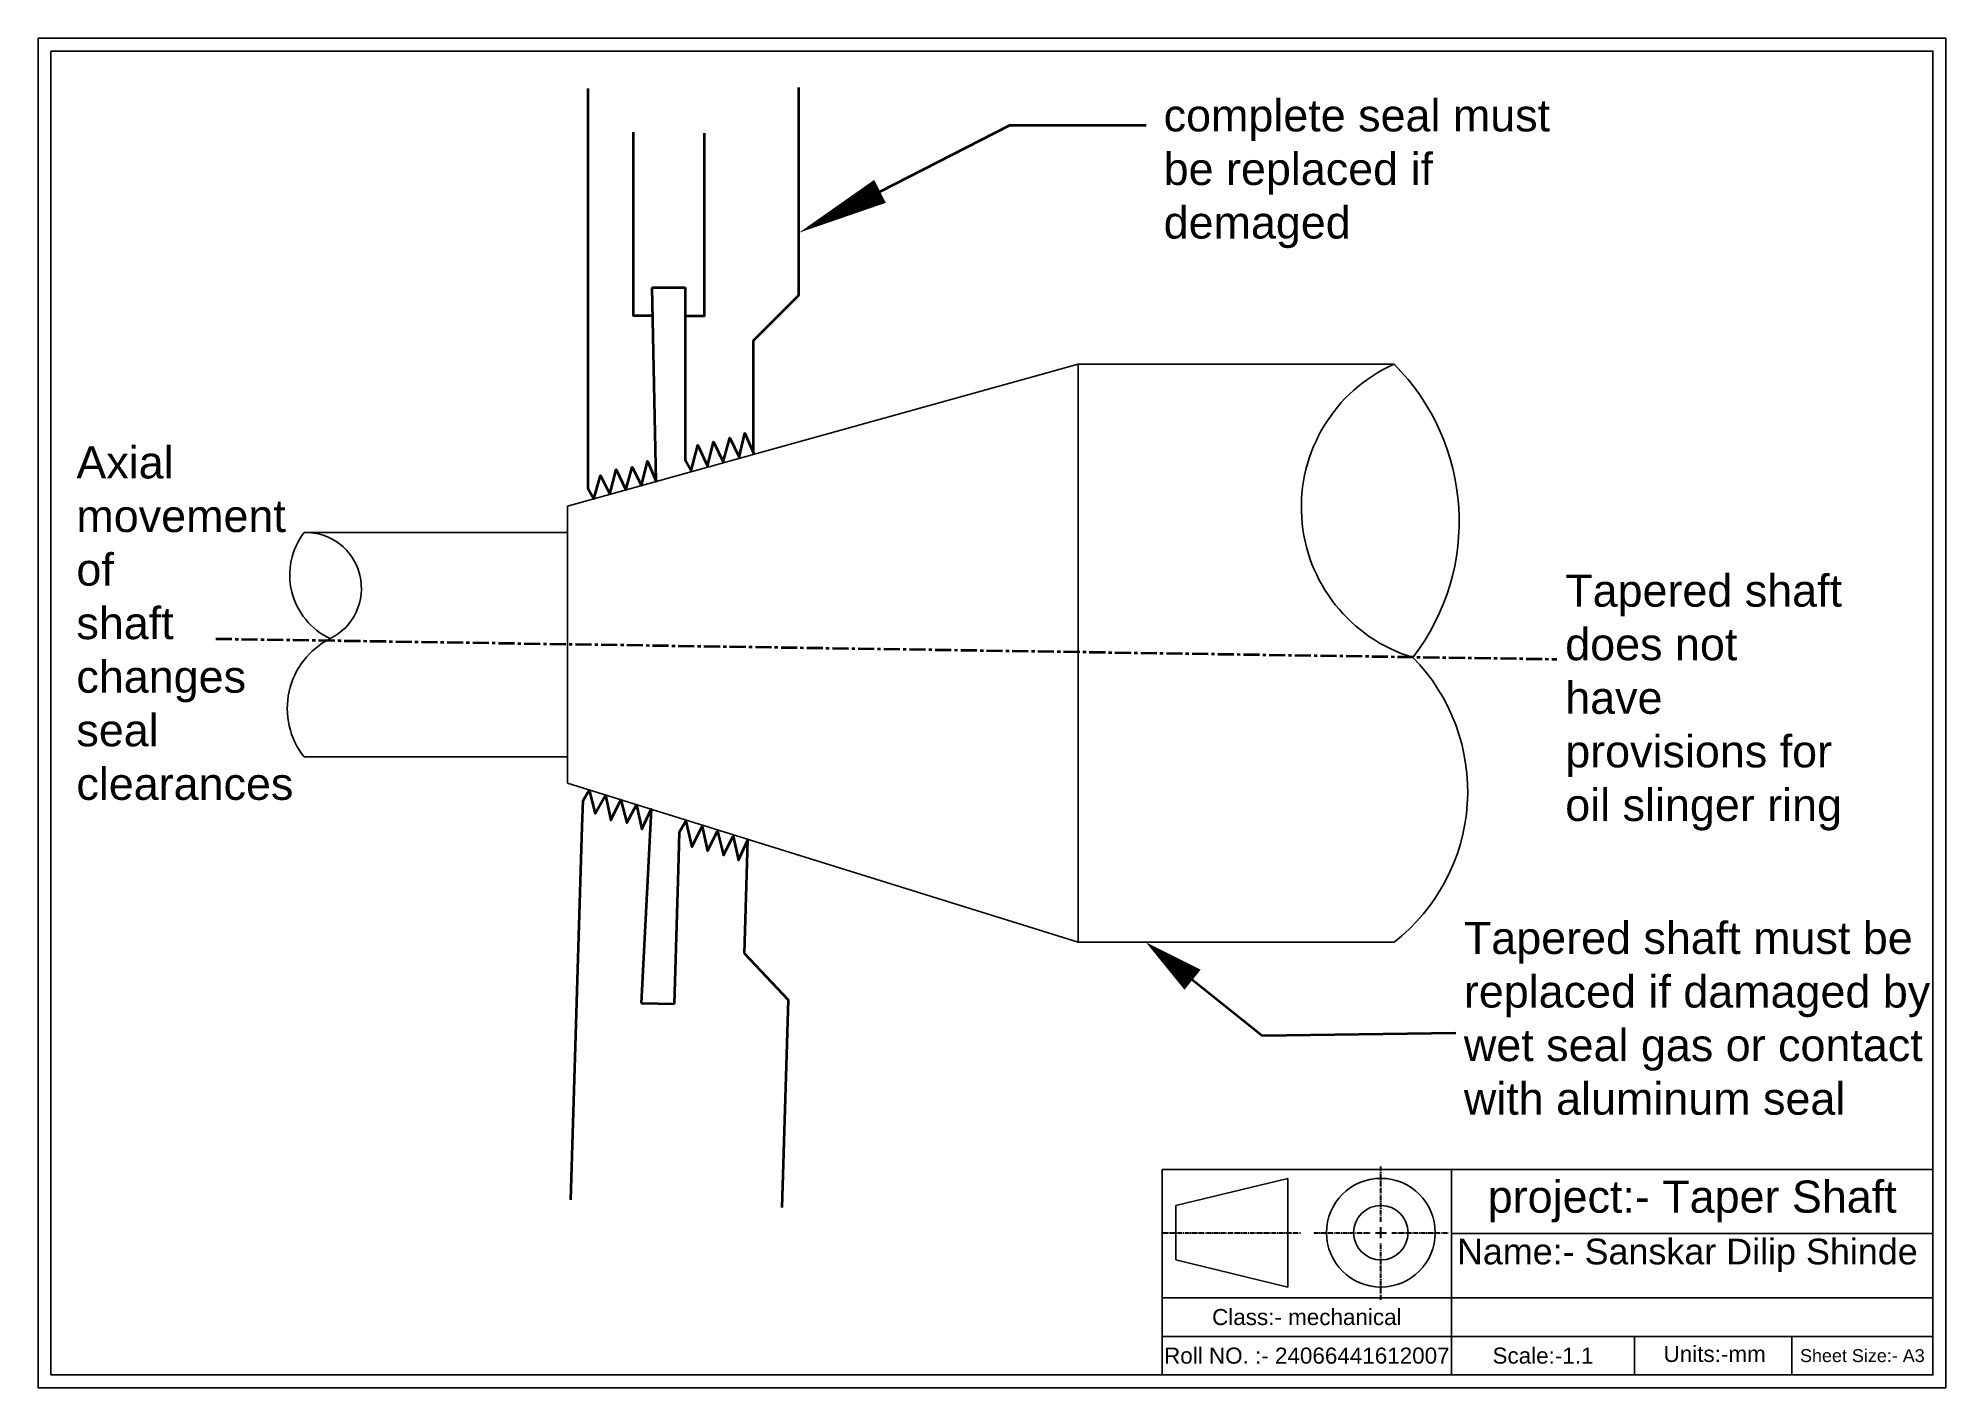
# Model space of a CAD drawing. Header units: inches. Extents: x 60 to 357, y 62 to 272.
import ezdxf

# ---------------------------------------------------------------- set-up
doc = ezdxf.new("R2010")
doc.units = ezdxf.units.IN
doc.header["$MEASUREMENT"] = 0
doc.linetypes.add('CENTER2', pattern=[1.125, 0.75, -0.125, 0.125, -0.125])
doc.linetypes.add('CENTERX2', pattern=[4, 2.5, -0.5, 0.5, -0.5])
doc.styles.get("Standard").update_dxf_attribs({"font": 'arial.ttf'})

# ---------------------------------------------------------------- blocks, each defined once
blk = doc.blocks.new('*U5')
at = {"color": 0, "linetype": 'CENTER2', "lineweight": 30, "transparency": 16777216}
for p, q in [((0, 1.69), (0, 10.46)), ((-10.46, 0), (-1.69, 0)), ((1.69, 0), (10.46, 0)), ((0, -10.46), (0, -1.69))]:
    blk.add_line(p, q, dxfattribs=at)
at = {"color": 0, "linetype": 'Continuous', "lineweight": 30, "transparency": 16777216}
for p, q in [((-0.85, 0), (0.85, 0)), ((0, -0.85), (0, 0.85))]:
    blk.add_line(p, q, dxfattribs=at)
blk = doc.blocks.new('*U7')
at = {"color": 0, "linetype": 'CENTER2', "lineweight": 30, "transparency": 16777216}
blk.add_line((-10.71, 0), (10.71, 0), dxfattribs=at)
blk = doc.blocks.new('*U12')
at = {"color": 0, "linetype": 'CENTERX2', "lineweight": 40, "transparency": 16777216}
blk.add_line((-102.25, 1.56), (106.52, -1.62), dxfattribs=at)

msp = doc.modelspace()

# ---------------------------------------------------------------- linework, layer by layer
for p, q in [((235.21, 95.68), (355.21, 95.68)), ((280.25, 63.68), (280.25, 95.68)), ((280.25, 95.68), (280.25, 85.68)), ((237.34, 90.06), (254.75, 94.28)), ((254.75, 94.28), (254.75, 77.36)), ((237.34, 90.06), (237.34, 81.59)), ((280.25, 85.68), (355.21, 85.68)), ((237.34, 81.59), (254.75, 77.36)), ((235.21, 75.68), (355.21, 75.68)), ((235.21, 63.68), (235.21, 69.68)), ((235.21, 69.68), (355.21, 69.68)), ((235.21, 69.68), (355.21, 69.68)), ((308.76, 63.68), (308.76, 69.68)), ((333.22, 63.68), (333.22, 69.68)), ((235.21, 63.68), (355.21, 63.68)), ((235.21, 63.68), (355.21, 63.68)), ((235.21, 63.68), (355.21, 63.68)), ((235.21, 63.68), (355.21, 63.68)), ((235.21, 63.68), (355.21, 63.68)), ((235.21, 63.68), (355.21, 63.68)), ((235.21, 63.68), (355.21, 63.68)), ((235.21, 63.68), (355.21, 63.68)), ((235.21, 63.68), (355.21, 63.68)), ((235.21, 63.68), (355.21, 63.68)), ((235.21, 63.68), (355.21, 63.68)), ((235.21, 63.68), (355.21, 63.68)), ((235.21, 63.68), (355.21, 63.68))]:
    msp.add_line(p, q)
for points in [[(60.21, 271.68), (60.21, 61.68), (357.21, 61.68), (357.21, 271.68)], [(62.21, 269.68), (62.21, 63.68), (355.21, 63.68), (355.21, 269.68)], [(355.21, 95.68), (235.21, 95.68), (235.21, 63.68), (355.21, 63.68)]]:
    msp.add_lwpolyline(points, close=True)
at = {"lineweight": 40}
for points in [[(145.78, 263.84), (145.78, 205.73), (145.78, 201.68), (146.7, 200.01), (147.75, 203.62), (149.24, 200.72), (150.19, 204.58), (151.69, 201.4), (152.71, 204.94), (154.15, 202.08), (155.06, 205.86), (156.41, 202.71), (155.8, 232.88)], [(171.59, 224.66), (178.65, 231.69), (178.65, 264)], [(155.89, 228.48), (152.89, 228.48), (152.89, 257.08)], [(160.96, 228.48), (163.96, 228.48), (163.96, 256.89)], [(191.28, 247.85), (211.49, 258.15), (232.71, 258.15)], [(155.8, 232.88), (160.96, 232.88)], [(160.96, 232.88), (160.96, 210.13), (160.96, 206.07), (161.89, 204.41), (162.94, 208.35), (164.42, 205.11), (165.37, 208.9), (166.87, 205.79), (167.89, 209.5), (169.33, 206.48), (170.24, 210.23), (171.59, 207.11), (171.59, 224.66)], [(143.15, 90.92), (144.92, 149), (145.04, 153.05), (146.02, 154.69), (146.95, 151.05), (148.53, 153.91), (149.36, 150.02), (150.95, 153.15), (151.87, 149.58), (153.39, 152.4), (154.19, 148.59), (155.63, 151.7), (154.1, 121.56)], [(159.27, 121.41), (159.96, 144.14), (160.08, 148.2), (161.06, 149.83), (161.98, 145.86), (163.57, 149.05), (164.4, 145.24), (165.99, 148.3), (166.91, 144.56), (168.43, 147.54), (169.23, 143.76), (170.67, 146.84), (170.14, 129.29)], [(170.14, 129.29), (176.98, 122.05), (176, 89.76)], [(239.94, 125.18), (250.78, 116.48), (280.95, 116.9)], [(154.1, 121.56), (159.27, 121.41)]]:
    msp.add_lwpolyline(points, dxfattribs=at)
for points in [[(191.28, 247.85, 4, 0, 0), (178.65, 241.41, 0, 0, 0)], [(239.94, 125.18, 4, 0, 0), (232.66, 131.03, 0, 0, 0)]]:
    msp.add_lwpolyline(points, format="xyseb", dxfattribs=at)
for points in [[(222.13, 220.97), (222.13, 131.03), (142.61, 155.75)], [(142.61, 198.88), (222.13, 220.97)], [(222.13, 220.97), (271.31, 220.97)], [(142.61, 198.88), (142.61, 155.75)], [(142.61, 194.78), (101.63, 194.78)], [(142.61, 159.85), (101.63, 159.85)], [(222.13, 131.03), (271.31, 131.03)]]:
    msp.add_lwpolyline(points)
at = {"lineweight": -2}
msp.add_lwpolyline([(271.31, 220.97, 0.694411), (274.23, 175.34, -0.448555), (271.31, 131.03, -0.338546)], format="xyb", dxfattribs=at)
at = {"linetype": 'ByBlock', "lineweight": -2}
msp.add_lwpolyline([(271.32, 220.96, -0.377137), (274.23, 175.34, -0.479495)], format="xyb", dxfattribs=at)
at = {"linetype": 'ByBlock'}
for points in [[(101.63, 159.85, -0.47578), (105.69, 178.26, 0.802836), (101.63, 194.78, 0.338546)], [(101.63, 194.78, 0.479562), (105.69, 178.26, 0.479495)]]:
    msp.add_lwpolyline(points, format="xyb", dxfattribs=at)
for radius in [8.46, 4.24]:
    msp.add_circle((269.26, 85.82), radius)

# ---------------------------------------------------------------- block references
at = {"linetype": 'CENTERX2', "lineweight": 40}
msp.add_blockref('*U12', (190.13, 176.68), dxfattribs=at)
at = {"color": 242, "linetype": 'CENTER2', "lineweight": 30, "true_color": 0xcd2027}
msp.add_blockref('*U5', (269.26, 85.82), dxfattribs=at)
at = {"color": 1, "linetype": 'CENTER2', "lineweight": 30}
msp.add_blockref('*U7', (246.05, 85.82), dxfattribs=at)

# ---------------------------------------------------------------- texts
at = {"lineweight": 40, "attachment_point": 1}
for s, width, insert, char_height in [('complete seal must be replaced if demaged ', 62.6932, (235.44, 262.18), 5), ('Axial movement of shaft changes seal clearances', 1.2354, (66.17, 208.18), 5), ('{\\H25x;Tapered shaft does not have provisions for oil slinger ring} ', 43.2668, (297.96, 188.23), 0.2), ('Tapered shaft must be replaced if damaged by wet seal gas or contact with aluminum seal', 73.8306, (282.18, 134.19), 5)]:
    msp.add_mtext_dynamic_manual_height_columns(s, width=width, gutter_width=1, heights=[0], dxfattribs=dict(at, insert=insert, char_height=char_height))
at = {"attachment_point": 5}
for s, width, insert, char_height in [('\\pxqc;project:- Taper Shaft', 74.9667, (317.73, 90.68), 5), ('\\pxqc;Name:- Sanskar Dilip Shinde', 74.5405, (316.97, 82.29), 4), ('\\pxqc;Class:- mechanical', 45.0333, (257.73, 72.68), 2.5), ('\\pxqc;Units:-mm', 74.9667, (321.22, 66.94), 2.5), ('\\pxqc;Roll NO. :- 24066441612007', 45.0333, (257.73, 66.68), 2.5), ('\\pxqc;Scale:-1.1', 28.5077, (294.5, 66.68), 2.5), ('\\pxqc;Sheet Size:- A3', 21.9948, (344.22, 66.68), 2)]:
    msp.add_mtext_dynamic_manual_height_columns(s, width=width, gutter_width=1, heights=[0], dxfattribs=dict(at, insert=insert, char_height=char_height))

doc.saveas('drawing.dxf')
